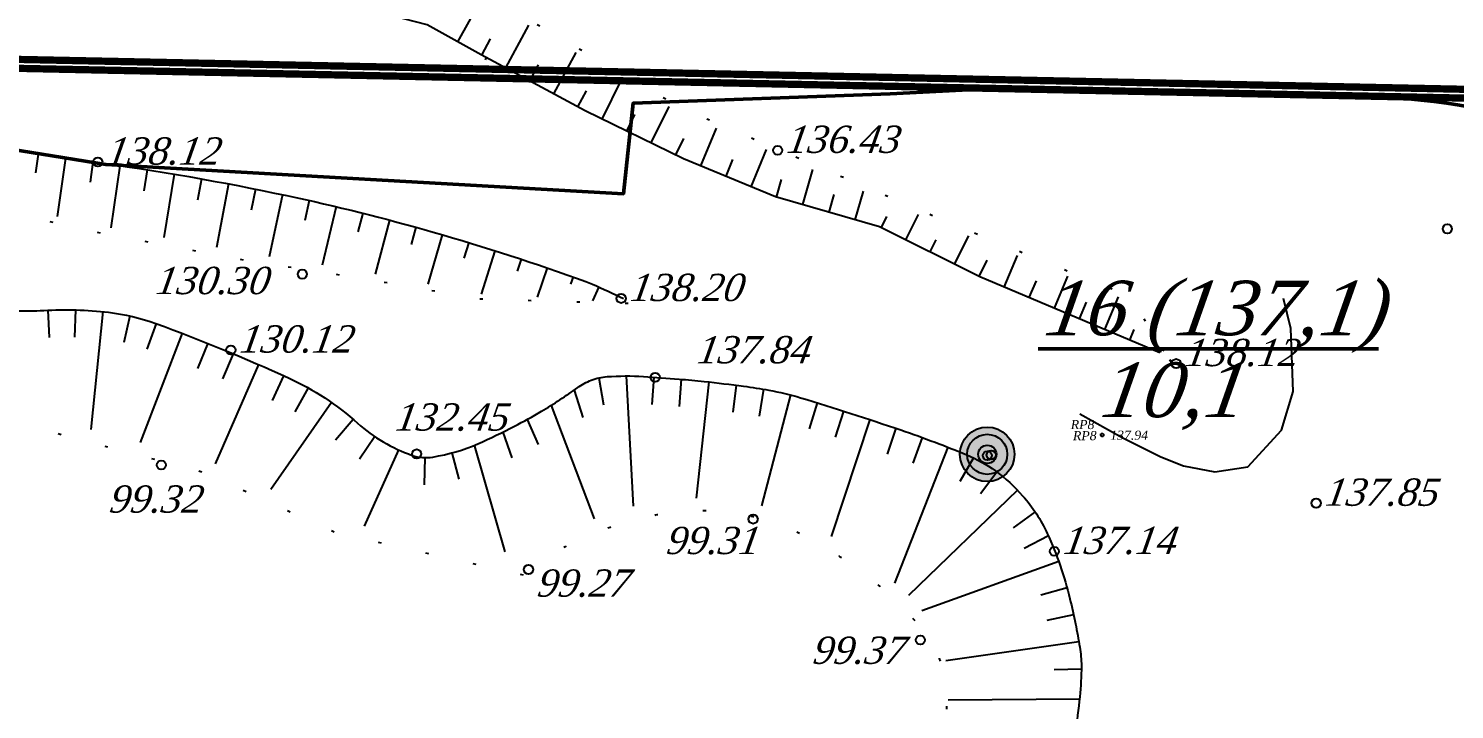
# Model space of a CAD drawing. Header units: millimetres. Extents: x 1400 to 7029, y -1119 to 1612.
# Drawn here: x 3256.32 to 3303.33, y 1436.14 to 1458.59 of the extents above; entities that cross this region are included whole.
import ezdxf
from ezdxf.enums import TextEntityAlignment as Align

# ---------------------------------------------------------------- set-up
doc = ezdxf.new("R2010")
doc.units = ezdxf.units.MM
doc.linetypes.add('ADOT1', pattern=[1.6, 0.1, -1.5])
doc.linetypes.add('KONTUR', pattern=[1.5, 0, -1.5])
for name, color, linetype in [('01_Північ', 7, 'Continuous'), ('02_Горизонт_100', 7, 'Continuous'), ('02_Горизонт_112', 7, 'Continuous'), ('CONT-MNR', 7, 'Continuous'), ('NOMERA', 7, 'Continuous'), ('ВЫСОТЫ', 7, 'Continuous'), ('Карьер', 7, 'Continuous'), ('НОМЕРА', 7, 'Continuous'), ('ПИКЕТЫ', 7, 'Continuous'), ('Скважины', 7, 'Continuous'), ('ТОЧКИ', 7, 'Continuous')]:
    doc.layers.add(name, color=color, linetype=linetype)
doc.styles.add('russ', font='timesi.ttf')
doc.styles.add('universw', font='timesi.ttf', dxfattribs={"oblique": 10})

# ---------------------------------------------------------------- blocks, each defined once
blk = doc.blocks.new('A$C29341465')
at = {"color": 0, "linetype": 'ByBlock', "lineweight": -2}
for p, q in [((0.5, 1.25), (0, 1.25)), ((1.24, 2), (1.24, 2.5)), ((1.24, 0.5), (1.24, 0)), ((2, 1.25), (2.5, 1.25))]:
    blk.add_line(p, q, dxfattribs=at)
blk.add_circle((1.24, 1.25), 0.75, dxfattribs=at)
blk = doc.blocks.new('point_s')
at = {"color": 0, "xscale": 0.2, "yscale": 0.2, "zscale": 0.2}
blk.add_blockref('A$C29341465', (-0.25, -0.25), dxfattribs=at)
at = {"layer": 'NOMERA', "color": 1, "style": 'russ'}
blk.add_attdef('NN', text='', height=1, dxfattribs=at).set_placement((-2.16, 0.35), align=Align.BOTTOM_CENTER)
at = {"layer": 'ВЫСОТЫ', "color": 1, "style": 'russ'}
blk.add_attdef('H_VER', (0.88, -0.52), '', height=1, dxfattribs=at)
at = {"layer": 'ВЫСОТЫ', "color": 0, "style": 'russ'}
blk.add_attdef('H_ZEM', (1.19, -1.98), '', height=1, dxfattribs=at)
at = {"layer": 'НОМЕРА', "color": 1, "linetype": 'Continuous', "style": 'russ'}
blk.add_attdef('NAZV', text='', height=1, dxfattribs=at).set_placement((-0.62, -0.07), align=Align.MIDDLE_RIGHT)
at = {"layer": 'ТОЧКИ', "style": 'russ'}
for tag, p in [('T_ST--T_OR', (-0.02, -4.67)), ('H_ST-I-Z', (-0.02, -7.21)), ('S-G_UG-V_UG-V', (0.02, -9.54))]:
    blk.add_attdef(tag, text='', height=1, dxfattribs=at).set_placement(p, align=Align.CENTER)

msp = doc.modelspace()

# ---------------------------------------------------------------- hatches: boundary and pattern name
at = {"layer": 'Скважины', "linetype": 'Continuous'}
for color, points in [(0, [(3288.8269, 1444.5538, 1), (3287.0269, 1444.5538, 1)]), (7, [(3288.2269, 1444.5538, 1), (3287.6269, 1444.5538, 1)])]:
    msp.add_hatch(color=color, dxfattribs=at).paths.add_polyline_path(points)

# ---------------------------------------------------------------- linework, layer by layer
at = {"linetype": 'Continuous'}
for p, q in [((3271.3962, 1457.6165), (3271.3667, 1457.5642)), ((3271.9188, 1457.3217), (3271.9188, 1457.3217)), ((3272.4414, 1457.027), (3272.412, 1456.9747)), ((3272.9641, 1456.7323), (3272.9641, 1456.7323))]:
    msp.add_line(p, q, dxfattribs=at)
at = {"color": 6, "linetype": 'Continuous', "lineweight": 60, "flags": 128}
msp.add_lwpolyline([(3374.7034, 1362.0214, 0.24, 0.24, 0), (3263.109, 1295.3115, 0.24, 0.24, 0), (3249.1634, 1263.3117, 0.24, 0.24, 0), (3217.6097, 1221.1407, 0.24, 0.24, 0), (3221.9504, 1124.988, 0.24, 0.24, 0), (3074.2504, 1171.2569, 0.24, 0.24, 0), (2925.548, 1186.5997, 0.24, 0.24, 0), (2941.5578, 1368.4142, 0.24, 0.24, 0), (2942.8387, 1415.2605, 0, 0, 0), (3036.3911, 1417.5492, 0.24, 0.24, 0), (3140.0267, 1452.3008, 0.24, 0.24, 0), (3197.9798, 1458.7744, 0.24, 0.24, 0), (3315.7553, 1456.3401, 0.24, 0.24, 0), (3351.4513, 1474.3275, 0.24, 0.24, 0), (3374.7043, 1474.2089, 0.24, 0.24, 0)], format="xyseb", dxfattribs=at)
at = {"color": 1, "linetype": 'Continuous', "lineweight": 211, "const_width": 0.24, "flags": 128}
msp.add_lwpolyline([(2943.1308, 1414.9675), (3036.4436, 1417.2504), (3140.0917, 1452.0062), (3197.9934, 1458.474), (3315.097, 1456.064), (3363.654, 1355.4312), (3262.8726, 1295.52), (3248.9023, 1263.4635), (3217.3052, 1221.2345), (3221.6314, 1125.4023), (3074.3112, 1171.5522), (2925.8727, 1186.8678), (2941.8575, 1368.3969)], close=True, dxfattribs=at)
at = {"color": 7, "linetype": 'Continuous', "lineweight": 50, "flags": 128}
msp.add_lwpolyline([(3253.956, 1454.9067), (3258.8677, 1454.1055), (3275.9327, 1453.145), (3276.2498, 1456.1282), (3284.7289, 1456.4402), (3288.1809, 1456.6179), (3300.0987, 1456.3726, -0.2823255), (3321.6162, 1442.5531), (3352.5862, 1378.3688, -0.3890194)], format="xyb", dxfattribs=at)
at = {"layer": '01_Північ', "linetype": 'Continuous'}
for p, q in [((3271.3962, 1457.6165), (3271.3667, 1457.5642)), ((3271.9188, 1457.3217), (3271.9188, 1457.3217)), ((3272.4414, 1457.027), (3272.412, 1456.9747)), ((3272.9641, 1456.7323), (3272.9641, 1456.7323))]:
    msp.add_line(p, q, dxfattribs=at)
at = {"layer": '01_Північ', "color": 7, "linetype": 'Continuous'}
msp.add_circle((3303.0989, 1451.9891), 0.15, dxfattribs=at)
at = {"layer": '02_Горизонт_100', "color": 0, "linetype": 'Continuous'}
for p, q in [((3256.9526, 1449.3048), (3256.9975, 1448.4059)), ((3257.8592, 1449.3159), (3257.8364, 1448.4162)), ((3258.7641, 1449.2588), (3258.3711, 1445.3694)), ((3259.6594, 1449.1181), (3259.4628, 1448.2399)), ((3260.5289, 1448.8627), (3260.2203, 1448.0172)), ((3261.3784, 1448.5453), (3260.0002, 1444.9402)), ((3262.223, 1448.215), (3261.8889, 1447.3793)), ((3263.0625, 1447.8719), (3262.7156, 1447.0414)), ((3263.8966, 1447.516), (3262.4696, 1444.2407)), ((3264.7252, 1447.1474), (3264.3532, 1446.3279)), ((3265.5372, 1446.7441), (3265.0982, 1445.9584)), ((3275.1151, 1447.074), (3275.2723, 1446.1851)), ((3276.022, 1447.1385), (3276.2529, 1442.8486)), ((3276.9317, 1447.0977), (3276.8697, 1446.1999)), ((3277.8399, 1447.0288), (3277.7647, 1446.1319)), ((3278.7465, 1446.9406), (3278.3263, 1443.1107)), ((3279.6509, 1446.8326), (3279.5355, 1445.94)), ((3266.3055, 1446.263), (3264.3043, 1443.3965)), ((3274.306, 1446.6711), (3274.5891, 1445.7723)), ((3280.552, 1446.7007), (3280.402, 1445.8133)), ((3281.443, 1446.513), (3280.4847, 1442.8511)), ((3282.3163, 1446.2543), (3282.0511, 1445.3943)), ((3273.5474, 1446.1672), (3274.9621, 1442.4255)), ((3283.1854, 1445.9818), (3282.9121, 1445.1244)), ((3267.0219, 1445.7076), (3266.4356, 1445.0247)), ((3272.7617, 1445.7067), (3273.1209, 1444.8774)), ((3284.0519, 1445.7011), (3282.7834, 1441.8481)), ((3284.9157, 1445.4122), (3284.6262, 1444.56)), ((3267.7291, 1445.141), (3267.2236, 1444.3963)), ((3271.953, 1445.2876), (3272.2561, 1444.4337)), ((3285.7753, 1445.1111), (3285.4679, 1444.2652)), ((3268.5191, 1444.6979), (3267.3777, 1442.1824)), ((3269.3829, 1444.4439), (3269.3625, 1443.5442)), ((3270.2732, 1444.6026), (3270.5088, 1443.7339)), ((3271.0253, 1444.8242), (3272.0174, 1441.3375)), ((3286.6275, 1444.7896), (3284.8683, 1440.3048)), ((3287.4687, 1444.4407), (3287.0269, 1443.6538)), ((3288.246, 1443.9688), (3287.7065, 1443.2484)), ((3288.9284, 1443.3669), (3285.3325, 1439.8949)), ((3289.5021, 1442.661), (3288.776, 1442.1278)), ((3289.9411, 1441.8643), (3289.1421, 1441.4464)), ((3290.2824, 1441.02), (3285.7675, 1439.3945)), ((3290.5576, 1440.152), (3289.6899, 1439.9132)), ((3290.7714, 1439.2667), (3289.8921, 1439.0747)), ((3290.948, 1438.3732), (3286.5621, 1437.7464)), ((3291.0295, 1437.4678), (3290.1292, 1437.4482))]:
    msp.add_line(p, q, dxfattribs=at)
at = {"layer": '02_Горизонт_100', "color": 0, "linetype": 'Continuous', "flags": 128}
msp.add_lwpolyline([(3271.1304, 1444.8967, 0.0115484), (3272.3378, 1445.4815, 0.0151859), (3273.231, 1445.9747, 0.0222164), (3274.4242, 1446.7553, -0.0627027), (3274.8694, 1446.9977, -0.0756513), (3275.393, 1447.116, -0.0337718), (3276.5898, 1447.1204, -0.0043913), (3277.7642, 1447.035, -0.0061824), (3278.5969, 1446.9568, -0.0068944), (3279.8946, 1446.8004, -0.0106985), (3280.7269, 1446.6703, -0.0291868), (3281.7736, 1446.4199, -0.009037), (3285.0801, 1445.3562, -0.0077918), (3286.2055, 1444.9518, -0.0082862), (3287.251, 1444.5378, -0.0597248), (3288.1977, 1444.0046, -0.0534586), (3289.0943, 1443.1875, -0.073927), (3289.9065, 1441.9405, -0.0482176), (3290.6508, 1439.7913, -0.0086236), (3290.8345, 1438.9687, -0.0092406), (3290.9785, 1438.1954, -0.0414148), (3291.0301, 1437.5739, -0.0253805), (3290.9785, 1436.5587)], format="xyb", dxfattribs=at)
at = {"layer": '02_Горизонт_100', "color": 0, "linetype": 'ADOT1', "flags": 128}
msp.add_lwpolyline([(3286.5957, 1436.1495, 0.0686668), (3286.3569, 1437.826, 0.1138179), (3285.8584, 1438.7274, 0.0165189), (3284.7757, 1439.8553, 0.0306951), (3284.138, 1440.405, 0.0115681), (3283.1255, 1441.1385, 0.0172101), (3282.4176, 1441.5917, 0.0371353), (3281.4192, 1442.0873, 0.03235), (3280.2057, 1442.4919, 0.048237), (3279.0567, 1442.6782, 0.0403475), (3277.6661, 1442.6556, 0.0359992), (3276.8945, 1442.524, 0.0156992), (3275.1675, 1442.0418, 0.0552251), (3274.1834, 1441.6093, 0.0362904), (3272.8327, 1440.6915)], format="xyb", dxfattribs=at)
at = {"layer": '02_Горизонт_100', "flags": 128}
msp.add_lwpolyline([(3290.9861, 1436.4786), (3286.6348, 1436.4513)], dxfattribs=at)
at = {"layer": '02_Горизонт_100', "color": 7, "linetype": 'Continuous'}
for centre in [(3265.3417, 1450.4946), (3262.9857, 1447.9947), (3276.9783, 1447.0897), (3269.116, 1444.5693), (3260.6939, 1444.1987), (3280.2076, 1442.4174), (3290.1384, 1441.3536), (3272.8013, 1440.7571), (3285.7227, 1438.4349)]:
    msp.add_circle(centre, 0.15, dxfattribs=at)
at = {"layer": '02_Горизонт_112', "color": 0, "linetype": 'Continuous'}
for p, q in [((3256.9526, 1449.3048), (3256.9975, 1448.4059)), ((3257.8592, 1449.3159), (3257.8364, 1448.4162)), ((3258.7641, 1449.2588), (3258.3711, 1445.3694)), ((3259.6594, 1449.1181), (3259.4628, 1448.2399)), ((3260.5289, 1448.8627), (3260.2203, 1448.0172)), ((3261.3784, 1448.5453), (3260.0002, 1444.9402)), ((3262.223, 1448.215), (3261.8889, 1447.3793)), ((3263.0625, 1447.8719), (3262.7156, 1447.0414)), ((3263.8966, 1447.516), (3262.4696, 1444.2407)), ((3264.7252, 1447.1474), (3264.3532, 1446.3279)), ((3265.5372, 1446.7441), (3265.0982, 1445.9584)), ((3275.1151, 1447.074), (3275.2723, 1446.1851)), ((3276.022, 1447.1385), (3276.2529, 1442.8486)), ((3276.9317, 1447.0977), (3276.8697, 1446.1999)), ((3277.8399, 1447.0288), (3277.7647, 1446.1319)), ((3278.7465, 1446.9406), (3278.3263, 1443.1107)), ((3279.6509, 1446.8326), (3279.5355, 1445.94)), ((3266.3055, 1446.263), (3264.3043, 1443.3965)), ((3274.306, 1446.6711), (3274.5891, 1445.7723)), ((3280.552, 1446.7007), (3280.402, 1445.8133)), ((3281.443, 1446.513), (3280.4847, 1442.8511)), ((3282.3163, 1446.2543), (3282.0511, 1445.3943)), ((3273.5474, 1446.1672), (3274.9621, 1442.4255)), ((3283.1854, 1445.9818), (3282.9121, 1445.1244)), ((3267.0219, 1445.7076), (3266.4356, 1445.0247)), ((3272.7617, 1445.7067), (3273.1209, 1444.8774)), ((3284.0519, 1445.7011), (3282.7834, 1441.8481)), ((3284.9157, 1445.4122), (3284.6262, 1444.56)), ((3267.7291, 1445.141), (3267.2236, 1444.3963)), ((3271.953, 1445.2876), (3272.2561, 1444.4337)), ((3285.7753, 1445.1111), (3285.4679, 1444.2652)), ((3268.5191, 1444.6979), (3267.3777, 1442.1824)), ((3269.3829, 1444.4439), (3269.3625, 1443.5442)), ((3270.2732, 1444.6026), (3270.5088, 1443.7339)), ((3271.0253, 1444.8242), (3272.0174, 1441.3375)), ((3286.6275, 1444.7896), (3284.8683, 1440.3048)), ((3287.4687, 1444.4407), (3287.0269, 1443.6538)), ((3288.246, 1443.9688), (3287.7065, 1443.2484)), ((3288.9284, 1443.3669), (3285.3325, 1439.8949)), ((3289.5021, 1442.661), (3288.776, 1442.1278)), ((3289.9411, 1441.8643), (3289.1421, 1441.4464)), ((3290.2824, 1441.02), (3285.7675, 1439.3945)), ((3290.5576, 1440.152), (3289.6899, 1439.9132)), ((3290.7714, 1439.2667), (3289.8921, 1439.0747)), ((3290.948, 1438.3732), (3286.5621, 1437.7464)), ((3291.0295, 1437.4678), (3290.1292, 1437.4482))]:
    msp.add_line(p, q, dxfattribs=at)
at = {"layer": '02_Горизонт_112', "color": 0, "linetype": 'Continuous', "flags": 128}
for points in [[(3271.1304, 1444.8967, 0.0115484), (3272.3378, 1445.4815, 0.0151859), (3273.231, 1445.9747, 0.0222164), (3274.4242, 1446.7553, -0.0627027), (3274.8694, 1446.9977, -0.0756513), (3275.393, 1447.116, -0.0337718), (3276.5898, 1447.1204, -0.0043913), (3277.7642, 1447.035, -0.0061824), (3278.5969, 1446.9568, -0.0068944), (3279.8946, 1446.8004, -0.0106985), (3280.7269, 1446.6703, -0.0291868), (3281.7736, 1446.4199, -0.009037), (3285.0801, 1445.3562, -0.0077918), (3286.2055, 1444.9518, -0.0082862), (3287.251, 1444.5378, -0.0597248), (3288.1977, 1444.0046, -0.0534586), (3289.0943, 1443.1875, -0.073927), (3289.9065, 1441.9405, -0.0482176), (3290.6508, 1439.7913, -0.0086236), (3290.8345, 1438.9687, -0.0092406), (3290.9785, 1438.1954, -0.0414148), (3291.0301, 1437.5739, -0.0253805), (3290.9785, 1436.5587)], [(3290.9785, 1436.5587, 0.0177666), (3290.7543, 1434.1381, 0.0310361), (3290.7617, 1432.7456, 0.006714), (3291.0622, 1429.0314, 0.0440051), (3291.1653, 1428.4712, 0.0045685), (3291.4706, 1427.4065, 0.001473), (3292.4571, 1424.1161, 0.005698), (3293.1983, 1421.7668, -0.0088123), (3293.6681, 1420.2448, -0.0784217), (3293.8133, 1419.0912, -0.0629712), (3293.5873, 1417.664, -0.0226324), (3293.286, 1416.7786, -0.0199917), (3292.8607, 1415.8091, -0.0345806), (3291.7654, 1413.9067, 0.0290268), (3290.4358, 1411.6557, 0.0195121), (3289.6771, 1410.0293, 0.0380695), (3289.3863, 1409.1556, 0.0658747), (3289.2502, 1407.9638, 0.0236281), (3289.467, 1404.6392, 0.0240771)]]:
    msp.add_lwpolyline(points, format="xyb", dxfattribs=at)
at = {"layer": '02_Горизонт_112', "color": 0, "linetype": 'ADOT1', "flags": 128}
msp.add_lwpolyline([(3286.5957, 1436.1495, 0.0686668), (3286.3569, 1437.826, 0.1138179), (3285.8584, 1438.7274, 0.0165189), (3284.7757, 1439.8553, 0.0306951), (3284.138, 1440.405, 0.0115681), (3283.1255, 1441.1385, 0.0172101), (3282.4176, 1441.5917, 0.0371353), (3281.4192, 1442.0873, 0.03235), (3280.2057, 1442.4919, 0.048237), (3279.0567, 1442.6782, 0.0403475), (3277.6661, 1442.6556, 0.0359992), (3276.8945, 1442.524, 0.0156992), (3275.1675, 1442.0418, 0.0552251), (3274.1834, 1441.6093, 0.0362904), (3272.8327, 1440.6915)], format="xyb", dxfattribs=at)
at = {"layer": '02_Горизонт_112', "flags": 128}
msp.add_lwpolyline([(3290.9861, 1436.4786), (3286.6348, 1436.4513)], dxfattribs=at)
at = {"layer": '02_Горизонт_112', "color": 7, "linetype": 'Continuous'}
for centre in [(3265.3417, 1450.4946), (3262.9857, 1447.9947), (3276.9783, 1447.0897), (3269.116, 1444.5693), (3260.6939, 1444.1987), (3280.2076, 1442.4174), (3290.1384, 1441.3536), (3272.8013, 1440.7571), (3285.7227, 1438.4349)]:
    msp.add_circle(centre, 0.15, dxfattribs=at)
at = {"layer": 'CONT-MNR', "color": 30, "linetype": 'Continuous', "elevation": 41.4, "flags": 128}
msp.add_lwpolyline([(3290.9834, 1445.8936), (3292.3938, 1445.0956), (3293.6513, 1444.4673), (3294.3991, 1444.1786), (3295.4357, 1443.9749), (3296.5233, 1444.1447), (3297.6278, 1445.3503), (3298.0187, 1446.6238), (3297.9329, 1448.7055), (3297.6949, 1449.6904)], dxfattribs=at)
at = {"layer": 'Карьер', "linetype": 'Continuous'}
for p, q in [((3270.4714, 1458.1575), (3271.2724, 1459.6008)), ((3272.0511, 1457.2947), (3272.8111, 1458.7077)), ((3271.2585, 1457.721), (3271.5427, 1458.2494)), ((3273.6363, 1456.442), (3274.3688, 1457.8038)), ((3272.8437, 1456.8683), (3273.1279, 1457.3967)), ((3275.2325, 1455.6106), (3275.8778, 1456.9295)), ((3274.4289, 1456.0156), (3274.7131, 1456.544)), ((3276.0409, 1455.215), (3276.3046, 1455.754)), ((3276.8493, 1454.8195), (3277.4389, 1456.0246)), ((3278.4824, 1454.0645), (3278.996, 1455.3093)), ((3277.6577, 1454.4239), (3277.9214, 1454.9629)), ((3279.3143, 1453.7212), (3279.5432, 1454.2758)), ((3280.1463, 1453.3779), (3280.6509, 1454.6008)), ((3281.8444, 1452.7891), (3282.1783, 1453.9481)), ((3280.9795, 1453.0383), (3281.1457, 1453.6149)), ((3282.7092, 1452.5399), (3282.8753, 1453.1165)), ((3283.574, 1452.2907), (3283.8458, 1453.2342)), ((3284.4346, 1452.0309), (3284.6178, 1452.3977)), ((3285.2398, 1451.6287), (3285.6544, 1452.4589)), ((3286.0449, 1451.2265), (3286.2471, 1451.6312)), ((3286.8501, 1450.8244), (3287.3175, 1451.7601)), ((3287.6552, 1450.4222), (3287.9233, 1450.959)), ((3288.4838, 1450.0709), (3288.9205, 1451.1063)), ((3289.313, 1449.7211), (3289.5462, 1450.274)), ((3290.1423, 1449.3713), (3290.5875, 1450.4269)), ((3290.9715, 1449.0216), (3291.2047, 1449.5744)), ((3291.8008, 1448.6718), (3292.2545, 1449.7475)), ((3292.63, 1448.3221), (3292.7758, 1448.6676)), ((3293.4593, 1447.9723), (3293.5216, 1448.12)), ((3293.7222, 1447.9512), (3293.734, 1447.9792))]:
    msp.add_line(p, q, dxfattribs=at)
at = {"layer": 'Карьер', "color": 7, "linetype": 'Continuous'}
for p, q in [((3256.6378, 1454.4549), (3256.5429, 1453.8358)), ((3257.5346, 1454.3219), (3257.259, 1452.3994)), ((3258.4326, 1454.1976), (3258.3426, 1453.5327)), ((3259.3303, 1454.0713), (3259.0309, 1452.0214)), ((3260.2266, 1453.9356), (3260.1183, 1453.2444)), ((3261.1215, 1453.7905), (3260.7715, 1451.7016)), ((3262.0148, 1453.636), (3261.8902, 1452.9375)), ((3262.9065, 1453.4721), (3262.5104, 1451.3783)), ((3263.7963, 1453.299), (3263.6574, 1452.6044)), ((3264.6843, 1453.1164), (3264.2526, 1451.0703)), ((3265.5702, 1452.924), (3265.4213, 1452.2592)), ((3266.4536, 1452.7202), (3265.9949, 1450.7877)), ((3267.3343, 1452.5053), (3267.1787, 1451.885)), ((3268.2122, 1452.2791), (3267.7398, 1450.4923)), ((3269.0872, 1452.0418), (3268.9286, 1451.4717)), ((3269.959, 1451.7934), (3269.486, 1450.1694)), ((3270.828, 1451.535), (3270.6732, 1451.0251)), ((3271.694, 1451.2668), (3271.2433, 1449.8402)), ((3272.5569, 1450.9888), (3272.4253, 1450.588)), ((3273.4166, 1450.7012), (3273.0864, 1449.7325)), ((3274.273, 1450.4039), (3274.1874, 1450.1617)), ((3275.116, 1450.0721), (3274.9088, 1449.6199))]:
    msp.add_line(p, q, dxfattribs=at)
at = {"layer": 'Карьер', "linetype": 'KONTUR', "flags": 128}
msp.add_lwpolyline([(3294.0038, 1447.5865), (3292.6359, 1449.754), (3286.7398, 1452.1571), (3277.8249, 1455.9738), (3274.0043, 1458.1884), (3270.5138, 1460.2146), (3268.4384, 1460.7329), (3264.8064, 1461.7695), (3259.274, 1463.4296), (3255.0288, 1464.6547), (3251.8685, 1465.3143), (3249.6987, 1465.3143), (3246.6328, 1463.9008)], dxfattribs=at)
at = {"layer": 'Карьер', "flags": 128}
msp.add_lwpolyline([(3293.6216, 1447.9038), (3287.6796, 1450.4101), (3284.3785, 1452.0589), (3280.9453, 1453.0482), (3277.9083, 1454.3013), (3274.6732, 1455.8842), (3271.24, 1457.731), (3269.4574, 1458.7203), (3267.1466, 1459.3138), (3263.9115, 1460.4351), (3260.4783, 1461.6222), (3257.3092, 1462.6116), (3254.4703, 1463.403), (3251.6973, 1463.6668), (3248.5282, 1463.6668), (3247.0757, 1463.403)], dxfattribs=at)
at = {"layer": 'Карьер', "color": 7, "linetype": 'Continuous', "flags": 128}
msp.add_lwpolyline([(3251.6372, 1455.3631, 0.0184092), (3258.3445, 1454.2095, -0.0190363), (3264.8296, 1453.0857, -0.0174732), (3269.6567, 1451.8808, -0.0164324), (3274.6908, 1450.2549, -0.0202456), (3274.9135, 1450.1645, -0.0043081), (3275.9376, 1449.6888)], format="xyb", dxfattribs=at)
at = {"layer": 'Карьер', "color": 7, "linetype": 'ADOT1', "flags": 128}
msp.add_lwpolyline([(3188.7657, 1450.7604), (3192.7966, 1450.4919), (3198.0174, 1450.607), (3202.1634, 1449.6482), (3205.4265, 1449.1114), (3209.4189, 1449.5716), (3215.5228, 1450.3769), (3220.1294, 1450.9138), (3223.9414, 1451.569), (3226.5903, 1452.2209), (3229.2775, 1452.4894), (3232.387, 1452.6811), (3235.7405, 1452.7938), (3241.8827, 1452.9472), (3246.6045, 1453.2156), (3249.6372, 1453.369), (3253.8734, 1452.9451), (3258.7872, 1451.833), (3263.509, 1450.9509), (3267.247, 1450.3706), (3271.201, 1449.6804), (3276.3067, 1449.527)], dxfattribs=at)
at = {"layer": 'Карьер', "color": 0, "linetype": 'ADOT1', "flags": 128}
msp.add_lwpolyline([(3272.6382, 1440.5662), (3266.4185, 1441.9783), (3262.0835, 1443.9553), (3256.0522, 1445.5557), (3249.9267, 1446.4029), (3246.2513, 1447.8151), (3237.2044, 1448.6623), (3231.3616, 1449.133), (3226.9397, 1448.6753), (3225.8648, 1448.479)], dxfattribs=at)
at = {"layer": 'Карьер', "color": 0, "linetype": 'Continuous', "flags": 128}
msp.add_lwpolyline([(3255.0031, 1449.3756, 0.0522581), (3256.8171, 1449.2972, -0.0444166), (3258.951, 1449.2385, -0.0584181), (3260.5181, 1448.8666, -0.0198593), (3264.888, 1447.0732, -0.0755175), (3267.166, 1445.5812, 0.098943), (3268.9629, 1444.5201, 0.1277284), (3269.648, 1444.4638, 0.056114), (3271.1304, 1444.8967)], format="xyb", dxfattribs=at)
at = {"layer": 'Карьер', "color": 7, "linetype": 'Continuous'}
for centre in [(3281.0153, 1454.579), (3258.5992, 1454.1922), (3275.8556, 1449.6936), (3294.1553, 1447.5477), (3298.7723, 1442.9434)]:
    msp.add_circle(centre, 0.15, dxfattribs=at)
at = {"layer": 'ПИКЕТЫ', "color": 7, "linetype": 'Continuous'}
msp.add_circle((3303.0989, 1451.9891), 0.15, dxfattribs=at)
at = {"layer": 'Скважины', "color": 0, "linetype": 'Continuous', "lineweight": 50}
msp.add_line((3289.6033, 1448.0364), (3300.8225, 1448.0345), dxfattribs=at)
at = {"layer": 'Скважины', "color": 0, "linetype": 'Continuous'}
for radius in [0.9, 0.66, 0.3]:
    msp.add_circle((3287.9269, 1444.5538), radius, dxfattribs=at)
at = {"layer": 'Скважины', "color": 7, "linetype": 'Continuous'}
for centre in [(3287.9318, 1444.5135), (3288.0569, 1444.5286)]:
    msp.add_circle(centre, 0.15, dxfattribs=at)
at = {"layer": 'Скважины', "color": 7}
msp.add_circle((3287.9318, 1444.5135), 0.15, dxfattribs=at)

# ---------------------------------------------------------------- block references
at = {"color": 7, "xscale": 0.3, "yscale": 0.3, "zscale": 0.3}
msp.add_blockref('point_s', (3291.7183, 1445.1915), dxfattribs=at).add_auto_attribs({'NN': 'RP8', 'H_VER': '137.94', 'NAZV': 'RP8'})
at = {"color": 7, "linetype": 'Continuous', "xscale": 0.3, "yscale": 0.3, "zscale": 0.3}
msp.add_blockref('point_s', (3291.7183, 1445.1915), dxfattribs=at).add_auto_attribs({'NN': 'RP8', 'H_VER': '137.94', 'NAZV': 'RP8'})
at = {"layer": '01_Північ', "color": 7, "xscale": 0.3, "yscale": 0.3, "zscale": 0.3}
msp.add_blockref('point_s', (3291.7183, 1445.1915), dxfattribs=at).add_auto_attribs({'NN': 'RP8', 'H_VER': '137.94', 'NAZV': 'RP8'})
at = {"layer": '01_Північ', "color": 7, "linetype": 'Continuous', "xscale": 0.3, "yscale": 0.3, "zscale": 0.3}
msp.add_blockref('point_s', (3291.7183, 1445.1915), dxfattribs=at).add_auto_attribs({'NN': 'RP8', 'H_VER': '137.94', 'NAZV': 'RP8'})

# ---------------------------------------------------------------- texts
at = {"layer": '01_Північ', "color": 7, "linetype": 'Continuous', "style": 'universw', "oblique": 10}
msp.add_text('137.85', height=0.9, dxfattribs=at).set_placement((3299.0408, 1442.8567))
at = {"layer": '02_Горизонт_100', "color": 7, "linetype": 'Continuous', "style": 'universw', "oblique": 10}
for s, p in [('130.30', (3260.4817, 1449.8351)), ('130.12', (3263.2542, 1447.908)), ('137.84', (3278.33, 1447.5536)), ('132.45', (3268.3808, 1445.335)), ('99.32', (3258.9502, 1442.6303)), ('99.31', (3277.3153, 1441.2637)), ('137.14', (3290.4069, 1441.2669)), ('99.27', (3273.0572, 1439.8592)), ('99.37', (3282.1438, 1437.6443))]:
    msp.add_text(s, height=0.9, dxfattribs=at).set_placement(p)
at = {"layer": '02_Горизонт_112', "color": 7, "linetype": 'Continuous', "style": 'universw', "oblique": 10}
for s, p in [('130.30', (3260.4817, 1449.8351)), ('130.12', (3263.2542, 1447.908)), ('137.84', (3278.33, 1447.5536)), ('132.45', (3268.3808, 1445.335)), ('99.32', (3258.9502, 1442.6303)), ('99.31', (3277.3153, 1441.2637)), ('137.14', (3290.4069, 1441.2669)), ('99.27', (3273.0572, 1439.8592)), ('99.37', (3282.1438, 1437.6443))]:
    msp.add_text(s, height=0.9, dxfattribs=at).set_placement(p)
at = {"layer": 'Карьер', "color": 7, "linetype": 'Continuous', "style": 'universw', "oblique": 10}
for s, p in [('136.43', (3281.2838, 1454.4923)), ('138.12', (3258.8677, 1454.1055)), ('138.20', (3276.1242, 1449.607)), ('138.12', (3294.4239, 1447.4611))]:
    msp.add_text(s, height=0.9, dxfattribs=at).set_placement(p)
at = {"layer": 'ПИКЕТЫ', "color": 7, "linetype": 'Continuous', "style": 'universw', "oblique": 10}
msp.add_text('137.85', height=0.9, dxfattribs=at).set_placement((3299.0408, 1442.8567))
at = {"layer": 'Скважины', "color": 7, "style": 'universw', "oblique": 10}
for s, p in [('16 (137,1)', (3289.7527, 1448.4801)), ('10,1', (3291.6144, 1445.7793))]:
    msp.add_text(s, height=1.8, dxfattribs=at).set_placement(p)

doc.saveas('drawing.dxf')
